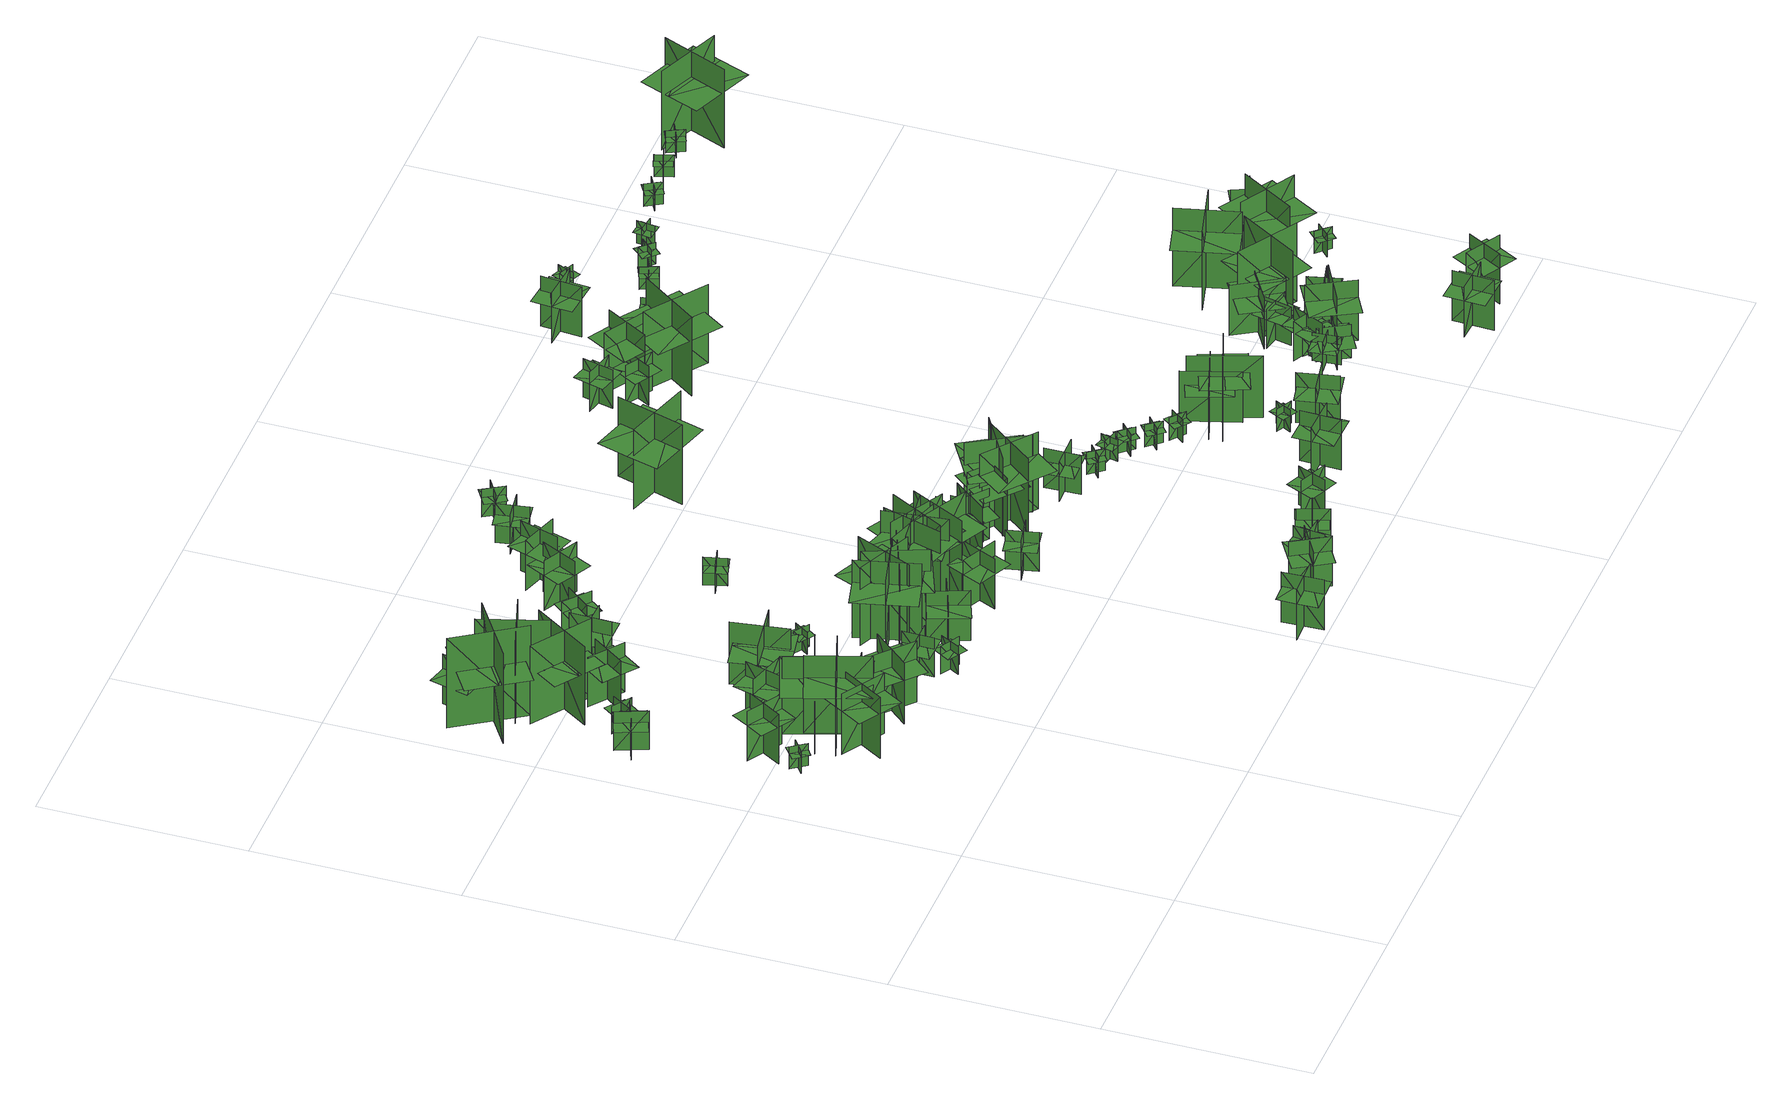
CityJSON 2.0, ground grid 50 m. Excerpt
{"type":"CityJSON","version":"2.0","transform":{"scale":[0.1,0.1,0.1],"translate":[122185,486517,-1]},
"CityObjects":{
"tree1":{"type":"SolitaryVegetationObject","geometry":[{"type":"MultiSurface","lod":"1","boundaries":[[[0,1,2]],[[0,2,3]],[[4,5,6]],[[4,6,7]],[[8,9,10]],[[8,10,11]],[[8,11,12]],[[8,12,13]]]}]},
"tree2":{"type":"SolitaryVegetationObject","geometry":[{"type":"MultiSurface","lod":"1","boundaries":[[[14,15,16]],[[14,16,17]],[[18,19,20]],[[18,20,21]],[[22,23,24]],[[22,24,25]],[[22,25,26]],[[22,26,27]]]}]},
"tree3":{"type":"SolitaryVegetationObject","geometry":[{"type":"MultiSurface","lod":"1","boundaries":[[[28,29,30]],[[28,30,31]],[[32,33,34]],[[32,34,35]],[[36,37,38]],[[36,38,39]],[[36,39,40]],[[36,40,41]]]}]},
"tree4":{"type":"SolitaryVegetationObject","geometry":[{"type":"MultiSurface","lod":"1","boundaries":[[[42,43,44]],[[42,44,45]],[[46,47,48]],[[46,48,49]],[[50,51,52]],[[50,52,53]],[[50,53,54]],[[50,54,55]]]}]},
"tree5":{"type":"SolitaryVegetationObject","geometry":[{"type":"MultiSurface","lod":"1","boundaries":[[[56,57,58]],[[56,58,59]],[[60,61,62]],[[60,62,63]],[[64,65,66]],[[64,66,67]],[[64,67,68]],[[64,68,69]]]}]},
"tree6":{"type":"SolitaryVegetationObject","geometry":[{"type":"MultiSurface","lod":"1","boundaries":[[[70,71,72]],[[70,72,73]],[[74,75,76]],[[74,76,77]],[[78,79,80]],[[78,80,81]],[[78,81,82]],[[78,82,83]]]}]},
"tree7":{"type":"SolitaryVegetationObject","geometry":[{"type":"MultiSurface","lod":"1","boundaries":[[[84,85,86]],[[84,86,87]],[[88,89,90]],[[88,90,91]],[[92,93,94]],[[92,94,95]],[[92,95,96]],[[92,96,97]]]}]},
"tree8":{"type":"SolitaryVegetationObject","geometry":[{"type":"MultiSurface","lod":"1","boundaries":[[[98,99,100]],[[98,100,101]],[[102,103,104]],[[102,104,105]],[[106,107,108]],[[106,108,109]],[[106,110,111]],[[106,111,107]]]}]},
"tree9":{"type":"SolitaryVegetationObject","geometry":[{"type":"MultiSurface","lod":"1","boundaries":[[[112,113,114]],[[112,114,115]],[[116,117,118]],[[116,118,119]],[[120,121,122]],[[120,122,123]],[[120,123,124]],[[120,124,125]]]}]},
"tree10":{"type":"SolitaryVegetationObject","geometry":[{"type":"MultiSurface","lod":"1","boundaries":[[[126,127,128]],[[126,128,129]],[[130,131,132]],[[130,132,133]],[[134,135,136]],[[134,136,137]],[[134,137,138]],[[134,138,139]]]}]},
"tree11":{"type":"SolitaryVegetationObject","geometry":[{"type":"MultiSurface","lod":"1","boundaries":[[[140,141,142]],[[140,142,143]],[[144,145,146]],[[144,146,147]],[[148,149,150]],[[148,150,151]],[[148,152,153]],[[148,153,149]]]}]},
"tree12":{"type":"SolitaryVegetationObject","geometry":[{"type":"MultiSurface","lod":"1","boundaries":[[[154,155,156]],[[154,156,157]],[[158,159,160]],[[158,160,161]],[[162,163,164]],[[162,164,165]],[[162,165,166]],[[162,166,167]]]}]},
"tree13":{"type":"SolitaryVegetationObject","geometry":[{"type":"MultiSurface","lod":"1","boundaries":[[[168,169,170]],[[168,170,171]],[[172,173,174]],[[172,174,175]],[[176,177,178]],[[176,178,179]],[[176,180,181]],[[176,181,177]]]}]},
"tree14":{"type":"SolitaryVegetationObject","geometry":[{"type":"MultiSurface","lod":"1","boundaries":[[[182,183,184]],[[182,184,185]],[[186,187,188]],[[186,188,189]],[[190,191,192]],[[190,192,193]],[[190,193,194]],[[190,194,195]]]}]},
"tree15":{"type":"SolitaryVegetationObject","geometry":[{"type":"MultiSurface","lod":"1","boundaries":[[[196,197,198]],[[196,198,199]],[[200,201,202]],[[200,202,203]],[[204,205,206]],[[204,206,207]],[[204,207,208]],[[204,208,209]]]}]},
"tree16":{"type":"SolitaryVegetationObject","geometry":[{"type":"MultiSurface","lod":"1","boundaries":[[[210,211,212]],[[210,212,213]],[[214,215,216]],[[214,216,217]],[[218,219,220]],[[218,220,221]],[[218,221,222]],[[218,222,223]]]}]},
"tree17":{"type":"SolitaryVegetationObject","geometry":[{"type":"MultiSurface","lod":"1","boundaries":[[[224,225,226]],[[224,226,227]],[[228,229,230]],[[228,230,231]],[[232,233,234]],[[232,234,235]],[[232,235,236]],[[232,236,237]]]}]},
"tree18":{"type":"SolitaryVegetationObject","geometry":[{"type":"MultiSurface","lod":"1","boundaries":[[[238,239,240]],[[238,240,241]],[[242,243,244]],[[242,244,245]],[[246,247,248]],[[246,248,249]],[[246,249,250]],[[246,250,251]]]}]},
"tree19":{"type":"SolitaryVegetationObject","geometry":[{"type":"MultiSurface","lod":"1","boundaries":[[[252,253,254]],[[252,254,255]],[[256,257,258]],[[256,258,259]],[[260,261,262]],[[260,262,263]],[[260,263,264]],[[260,264,265]]]}]},
"tree20":{"type":"SolitaryVegetationObject","geometry":[{"type":"MultiSurface","lod":"1","boundaries":[[[266,267,268]],[[266,268,269]],[[270,271,272]],[[270,272,273]],[[274,275,276]],[[274,276,277]],[[274,277,278]],[[274,278,279]]]}]},
"tree21":{"type":"SolitaryVegetationObject","geometry":[{"type":"MultiSurface","lod":"1","boundaries":[[[280,281,282]],[[280,282,283]],[[284,285,286]],[[284,286,287]],[[288,289,290]],[[288,290,291]],[[288,291,292]],[[288,292,293]]]}]},
"tree22":{"type":"SolitaryVegetationObject","geometry":[{"type":"MultiSurface","lod":"1","boundaries":[[[294,295,296]],[[294,296,297]],[[298,299,300]],[[298,300,301]],[[302,303,304]],[[302,304,305]],[[302,305,306]],[[302,306,307]]]}]},
"tree23":{"type":"SolitaryVegetationObject","geometry":[{"type":"MultiSurface","lod":"1","boundaries":[[[308,309,310]],[[308,310,311]],[[312,313,314]],[[312,314,315]],[[316,317,318]],[[316,318,319]],[[316,319,320]],[[316,320,321]]]}]},
"tree24":{"type":"SolitaryVegetationObject","geometry":[{"type":"MultiSurface","lod":"1","boundaries":[[[322,323,324]],[[322,324,325]],[[326,327,328]],[[326,328,329]],[[330,331,332]],[[330,332,333]],[[330,333,334]],[[330,334,335]]]}]},
"tree25":{"type":"SolitaryVegetationObject","geometry":[{"type":"MultiSurface","lod":"1","boundaries":[[[336,337,338]],[[336,338,339]],[[340,341,342]],[[340,342,343]],[[344,345,346]],[[344,346,347]],[[344,347,348]],[[344,348,349]]]}]},
"tree26":{"type":"SolitaryVegetationObject","geometry":[{"type":"MultiSurface","lod":"1","boundaries":[[[350,351,352]],[[350,352,353]],[[354,355,356]],[[354,356,357]],[[358,359,360]],[[358,360,361]],[[358,361,362]],[[358,362,363]]]}]},
"tree27":{"type":"SolitaryVegetationObject","geometry":[{"type":"MultiSurface","lod":"1","boundaries":[[[364,365,366]],[[364,366,367]],[[368,369,370]],[[368,370,371]],[[372,373,374]],[[372,374,375]],[[372,375,376]],[[372,376,377]]]}]},
"tree28":{"type":"SolitaryVegetationObject","geometry":[{"type":"MultiSurface","lod":"1","boundaries":[[[378,379,380]],[[378,380,381]],[[382,383,384]],[[382,384,385]],[[386,387,388]],[[386,388,389]],[[386,389,390]],[[386,390,391]]]}]},
"tree29":{"type":"SolitaryVegetationObject","geometry":[{"type":"MultiSurface","lod":"1","boundaries":[[[392,393,394]],[[392,394,395]],[[396,397,398]],[[396,398,399]],[[400,401,402]],[[400,402,403]],[[400,403,404]],[[400,404,405]]]}]},
"tree30":{"type":"SolitaryVegetationObject","geometry":[{"type":"MultiSurface","lod":"1","boundaries":[[[406,407,408]],[[406,408,409]],[[410,411,412]],[[410,412,413]],[[414,415,416]],[[414,416,417]],[[414,417,418]],[[414,418,419]]]}]},
"tree31":{"type":"SolitaryVegetationObject","geometry":[{"type":"MultiSurface","lod":"1","boundaries":[[[420,421,422]],[[420,422,423]],[[424,425,426]],[[424,426,427]],[[428,429,430]],[[428,430,431]],[[428,431,432]],[[428,432,433]]]}]},
"tree32":{"type":"SolitaryVegetationObject","geometry":[{"type":"MultiSurface","lod":"1","boundaries":[[[434,435,436]],[[434,436,437]],[[438,439,440]],[[438,440,441]],[[442,443,444]],[[442,444,445]],[[442,445,446]],[[442,446,447]]]}]},
"tree33":{"type":"SolitaryVegetationObject","geometry":[{"type":"MultiSurface","lod":"1","boundaries":[[[448,449,450]],[[448,450,451]],[[452,453,454]],[[452,454,455]],[[456,457,458]],[[456,458,459]],[[456,459,460]],[[456,460,461]]]}]},
"tree34":{"type":"SolitaryVegetationObject","geometry":[{"type":"MultiSurface","lod":"1","boundaries":[[[462,463,464]],[[462,464,465]],[[466,467,468]],[[466,468,469]],[[470,471,472]],[[470,472,473]],[[470,473,474]],[[470,474,475]]]}]},
"tree35":{"type":"SolitaryVegetationObject","geometry":[{"type":"MultiSurface","lod":"1","boundaries":[[[476,477,478]],[[476,478,479]],[[480,481,482]],[[480,482,483]],[[484,485,486]],[[484,486,487]],[[484,487,488]],[[484,488,489]]]}]},
"tree36":{"type":"SolitaryVegetationObject","geometry":[{"type":"MultiSurface","lod":"1","boundaries":[[[490,491,492]],[[490,492,493]],[[494,495,496]],[[494,496,497]],[[498,499,500]],[[498,500,501]],[[498,501,502]],[[498,502,503]]]}]},
"tree37":{"type":"SolitaryVegetationObject","geometry":[{"type":"MultiSurface","lod":"1","boundaries":[[[504,505,506]],[[504,506,507]],[[508,509,510]],[[508,510,511]],[[512,513,514]],[[512,514,515]],[[512,515,516]],[[512,516,517]]]}]},
"tree38":{"type":"SolitaryVegetationObject","geometry":[{"type":"MultiSurface","lod":"1","boundaries":[[[518,519,520]],[[518,520,521]],[[522,523,524]],[[522,524,525]],[[526,527,528]],[[526,528,529]],[[526,529,530]],[[526,530,531]]]}]},
"tree39":{"type":"SolitaryVegetationObject","geometry":[{"type":"MultiSurface","lod":"1","boundaries":[[[532,533,534]],[[532,534,535]],[[536,537,538]],[[536,538,539]],[[540,541,542]],[[540,542,543]],[[540,543,544]],[[540,544,545]]]}]},
"tree40":{"type":"SolitaryVegetationObject","geometry":[{"type":"MultiSurface","lod":"1","boundaries":[[[546,547,548]],[[546,548,549]],[[550,551,552]],[[550,552,553]],[[554,555,556]],[[554,556,557]],[[554,557,558]],[[554,558,559]]]}]},
"tree41":{"type":"SolitaryVegetationObject","geometry":[{"type":"MultiSurface","lod":"1","boundaries":[[[560,561,562]],[[560,562,563]],[[564,565,566]],[[564,566,567]],[[568,569,570]],[[568,570,571]],[[568,569,572]],[[568,572,573]]]}]},
"tree42":{"type":"SolitaryVegetationObject","geometry":[{"type":"MultiSurface","lod":"1","boundaries":[[[574,575,576]],[[574,576,577]],[[578,579,580]],[[578,580,581]],[[582,583,584]],[[582,584,585]],[[582,583,586]],[[582,586,587]]]}]},
"tree43":{"type":"SolitaryVegetationObject","geometry":[{"type":"MultiSurface","lod":"1","boundaries":[[[588,589,590]],[[588,590,591]],[[592,593,594]],[[592,594,595]],[[596,597,598]],[[596,598,599]],[[596,597,600]],[[596,600,601]]]}]},
"tree44":{"type":"SolitaryVegetationObject","geometry":[{"type":"MultiSurface","lod":"1","boundaries":[[[602,603,604]],[[602,604,605]],[[606,607,608]],[[606,608,609]],[[610,611,612]],[[610,612,613]],[[610,613,614]],[[610,614,615]]]}]},
"tree45":{"type":"SolitaryVegetationObject","geometry":[{"type":"MultiSurface","lod":"1","boundaries":[[[616,617,618]],[[616,618,619]],[[620,621,622]],[[620,622,623]],[[624,625,626]],[[624,626,627]],[[624,627,628]],[[624,628,629]]]}]},
"tree46":{"type":"SolitaryVegetationObject","geometry":[{"type":"MultiSurface","lod":"1","boundaries":[[[630,631,632]],[[630,632,633]],[[634,635,636]],[[634,636,637]],[[638,639,640]],[[638,640,641]],[[638,641,642]],[[638,642,643]]]}]},
"tree47":{"type":"SolitaryVegetationObject","geometry":[{"type":"MultiSurface","lod":"1","boundaries":[[[644,645,646]],[[644,646,647]],[[648,649,650]],[[648,650,651]],[[652,653,654]],[[652,654,655]],[[652,655,656]],[[652,656,657]]]}]},
"tree48":{"type":"SolitaryVegetationObject","geometry":[{"type":"MultiSurface","lod":"1","boundaries":[[[658,659,660]],[[658,660,661]],[[662,663,664]],[[662,664,665]],[[666,667,668]],[[666,668,669]],[[666,669,670]],[[666,670,671]]]}]},
"tree49":{"type":"SolitaryVegetationObject","geometry":[{"type":"MultiSurface","lod":"1","boundaries":[[[672,673,674]],[[672,674,675]],[[676,677,678]],[[676,678,679]],[[680,681,682]],[[680,682,683]],[[680,683,684]],[[680,684,685]]]}]},
"tree50":{"type":"SolitaryVegetationObject","geometry":[{"type":"MultiSurface","lod":"1","boundaries":[[[686,687,688]],[[686,688,689]],[[690,691,692]],[[690,692,693]],[[694,695,696]],[[694,696,697]],[[694,697,698]],[[694,698,699]]]}]},
"tree51":{"type":"SolitaryVegetationObject","geometry":[{"type":"MultiSurface","lod":"1","boundaries":[[[700,701,702]],[[700,702,703]],[[704,705,706]],[[704,706,707]],[[708,709,710]],[[708,710,711]],[[708,711,712]],[[708,712,713]]]}]},
"tree52":{"type":"SolitaryVegetationObject","geometry":[{"type":"MultiSurface","lod":"1","boundaries":[[[714,715,716]],[[714,716,717]],[[718,719,720]],[[718,720,721]],[[722,723,724]],[[722,724,725]],[[722,725,726]],[[722,726,727]]]}]},
"tree53":{"type":"SolitaryVegetationObject","geometry":[{"type":"MultiSurface","lod":"1","boundaries":[[[728,729,730]],[[728,730,731]],[[732,733,734]],[[732,734,735]],[[736,737,738]],[[736,738,739]],[[736,739,740]],[[736,740,741]]]}]},
"tree54":{"type":"SolitaryVegetationObject","geometry":[{"type":"MultiSurface","lod":"1","boundaries":[[[742,743,744]],[[742,744,745]],[[746,747,748]],[[746,748,749]],[[750,751,752]],[[750,752,753]],[[750,753,754]],[[750,754,755]]]}]},
"tree55":{"type":"SolitaryVegetationObject","geometry":[{"type":"MultiSurface","lod":"1","boundaries":[[[756,757,758]],[[756,758,759]],[[760,761,762]],[[760,762,763]],[[764,765,766]],[[764,766,767]],[[764,767,768]],[[764,768,769]]]}]},
"tree56":{"type":"SolitaryVegetationObject","geometry":[{"type":"MultiSurface","lod":"1","boundaries":[[[770,771,772]],[[770,772,773]],[[774,775,776]],[[774,776,777]],[[778,779,780]],[[778,780,781]],[[778,781,782]],[[778,782,783]]]}]},
"tree57":{"type":"SolitaryVegetationObject","geometry":[{"type":"MultiSurface","lod":"1","boundaries":[[[784,785,786]],[[784,786,787]],[[788,789,790]],[[788,790,791]],[[792,793,794]],[[792,794,795]],[[792,795,796]],[[792,796,797]]]}]},
"tree58":{"type":"SolitaryVegetationObject","geometry":[{"type":"MultiSurface","lod":"1","boundaries":[[[798,799,800]],[[798,800,801]],[[802,803,804]],[[802,804,805]],[[806,807,808]],[[806,808,809]],[[806,809,810]],[[806,810,811]]]}]},
"tree59":{"type":"SolitaryVegetationObject","geometry":[{"type":"MultiSurface","lod":"1","boundaries":[[[812,813,814]],[[812,814,815]],[[816,817,818]],[[816,818,819]],[[820,821,822]],[[820,822,823]],[[820,823,824]],[[820,824,825]]]}]},
"tree60":{"type":"SolitaryVegetationObject","geometry":[{"type":"MultiSurface","lod":"1","boundaries":[[[826,827,828]],[[826,828,829]],[[830,831,832]],[[830,832,833]],[[834,835,836]],[[834,836,837]],[[834,837,838]],[[834,838,839]]]}]},
"tree61":{"type":"SolitaryVegetationObject","geometry":[{"type":"MultiSurface","lod":"1","boundaries":[[[840,841,842]],[[840,842,843]],[[844,845,846]],[[844,846,847]],[[848,849,850]],[[848,850,851]],[[848,851,852]],[[848,852,853]]]}]},
"tree62":{"type":"SolitaryVegetationObject","geometry":[{"type":"MultiSurface","lod":"1","boundaries":[[[854,855,856]],[[854,856,857]],[[858,859,860]],[[858,860,861]],[[862,863,864]],[[862,864,865]],[[862,865,866]],[[862,866,867]]]}]},
"tree63":{"type":"SolitaryVegetationObject","geometry":[{"type":"MultiSurface","lod":"1","boundaries":[[[868,869,870]],[[868,870,871]],[[872,873,874]],[[872,874,875]],[[876,877,878]],[[876,878,879]],[[876,879,880]],[[876,880,881]]]}]},
"tree64":{"type":"SolitaryVegetationObject","geometry":[{"type":"MultiSurface","lod":"1","boundaries":[[[882,883,884]],[[882,884,885]],[[886,887,888]],[[886,888,889]],[[890,891,892]],[[890,892,893]],[[890,893,894]],[[890,894,895]]]}]},
"tree65":{"type":"SolitaryVegetationObject","geometry":[{"type":"MultiSurface","lod":"1","boundaries":[[[896,897,898]],[[896,898,899]],[[900,901,902]],[[900,902,903]],[[904,905,906]],[[904,906,907]],[[904,907,908]],[[904,908,909]]]}]},
"tree66":{"type":"SolitaryVegetationObject","geometry":[{"type":"MultiSurface","lod":"1","boundaries":[[[910,911,912]],[[910,912,913]],[[914,915,916]],[[914,916,917]],[[918,919,920]],[[918,920,921]],[[918,921,922]],[[918,922,923]]]}]},
"tree67":{"type":"SolitaryVegetationObject","geometry":[{"type":"MultiSurface","lod":"1","boundaries":[[[924,925,926]],[[924,926,927]],[[928,929,930]],[[928,930,931]],[[932,933,934]],[[932,934,935]],[[932,935,936]],[[932,936,937]]]}]},
"tree68":{"type":"SolitaryVegetationObject","geometry":[{"type":"MultiSurface","lod":"1","boundaries":[[[938,939,940]],[[938,940,941]],[[942,943,944]],[[942,944,945]],[[946,947,948]],[[946,948,949]],[[946,949,950]],[[946,950,951]]]}]},
"tree69":{"type":"SolitaryVegetationObject","geometry":[{"type":"MultiSurface","lod":"1","boundaries":[[[952,953,954]],[[952,954,955]],[[956,957,958]],[[956,958,959]],[[960,961,962]],[[960,962,963]],[[960,963,964]],[[960,964,965]]]}]},
"tree70":{"type":"SolitaryVegetationObject","geometry":[{"type":"MultiSurface","lod":"1","boundaries":[[[966,967,968]],[[966,968,969]],[[970,971,972]],[[970,972,973]],[[974,975,976]],[[974,976,977]],[[974,977,978]],[[974,978,979]]]}]},
"tree71":{"type":"SolitaryVegetationObject","geometry":[{"type":"MultiSurface","lod":"1","boundaries":[[[980,981,982]],[[980,982,983]],[[984,985,986]],[[984,986,987]],[[988,989,990]],[[988,990,991]],[[988,991,992]],[[988,992,993]]]}]},
"tree72":{"type":"SolitaryVegetationObject","geometry":[{"type":"MultiSurface","lod":"1","boundaries":[[[994,995,996]],[[994,996,997]],[[998,999,1000]],[[998,1000,1001]],[[1002,1003,1004]],[[1002,1004,1005]],[[1002,1005,1006]],[[1002,1006,1007]]]}]},
"tree73":{"type":"SolitaryVegetationObject","geometry":[{"type":"MultiSurface","lod":"1","boundaries":[[[1008,1009,1010]],[[1008,1010,1011]],[[1012,1013,1014]],[[1012,1014,1015]],[[1016,1017,1018]],[[1016,1018,1019]],[[1016,1019,1020]],[[1016,1020,1021]]]}]},
"tree74":{"type":"SolitaryVegetationObject","geometry":[{"type":"MultiSurface","lod":"1","boundaries":[[[1022,1023,1024]],[[1022,1024,1025]],[[1026,1027,1028]],[[1026,1028,1029]],[[1030,1031,1032]],[[1030,1032,1033]],[[1030,1033,1034]],[[1030,1034,1035]]]}]},
"tree75":{"type":"SolitaryVegetationObject","geometry":[{"type":"MultiSurface","lod":"1","boundaries":[[[1036,1037,1038]],[[1036,1038,1039]],[[1040,1041,1042]],[[1040,1042,1043]],[[1044,1045,1046]],[[1044,1046,1047]],[[1044,1047,1048]],[[1044,1048,1049]]]}]},
"tree76":{"type":"SolitaryVegetationObject","geometry":[{"type":"MultiSurface","lod":"1","boundaries":[[[1050,1051,1052]],[[1050,1052,1053]],[[1054,1055,1056]],[[1054,1056,1057]],[[1058,1059,1060]],[[1058,1060,1061]],[[1058,1061,1062]],[[1058,1062,1063]]]}]},
"tree77":{"type":"SolitaryVegetationObject","geometry":[{"type":"MultiSurface","lod":"1","boundaries":[[[1064,1065,1066]],[[1064,1066,1067]],[[1068,1069,1070]],[[1068,1070,1071]],[[1072,1073,1074]],[[1072,1074,1075]],[[1072,1075,1076]],[[1072,1076,1077]]]}]},
"tree78":{"type":"SolitaryVegetationObject","geometry":[{"type":"MultiSurface","lod":"1","boundaries":[[[1078,1079,1080]],[[1078,1080,1081]],[[1082,1083,1084]],[[1082,1084,1085]],[[1086,1087,1088]],[[1086,1088,1089]],[[1086,1089,1090]],[[1086,1090,1091]]]}]},
"tree79":{"type":"SolitaryVegetationObject","geometry":[{"type":"MultiSurface","lod":"1","boundaries":[[[1092,1093,1094]],[[1092,1094,1095]],[[1096,1097,1098]],[[1096,1098,1099]],[[1100,1101,1102]],[[1100,1102,1103]],[[1100,1103,1104]],[[1100,1104,1105]]]}]},
"tree80":{"type":"SolitaryVegetationObject","geometry":[{"type":"MultiSurface","lod":"1","boundaries":[[[1106,1107,1108]],[[1106,1108,1109]],[[1110,1111,1112]],[[1110,1112,1113]],[[1114,1115,1116]],[[1114,1116,1117]],[[1114,1117,1118]],[[1114,1118,1119]]]}]},
"tree81":{"type":"SolitaryVegetationObject","geometry":[{"type":"MultiSurface","lod":"1","boundaries":[[[1120,1121,1122]],[[1120,1122,1123]],[[1124,1125,1126]],[[1124,1126,1127]],[[1128,1129,1130]],[[1128,1130,1131]],[[1128,1131,1132]],[[1128,1132,1133]]]}]},
"tree82":{"type":"SolitaryVegetationObject","geometry":[{"type":"MultiSurface","lod":"1","boundaries":[[[1134,1135,1136]],[[1134,1136,1137]],[[1138,1139,1140]],[[1138,1140,1141]],[[1142,1143,1144]],[[1142,1144,1145]],[[1142,1146,1147]],[[1142,1147,1143]]]}]},
"tree83":{"type":"SolitaryVegetationObject","geometry":[{"type":"MultiSurface","lod":"1","boundaries":[[[1148,1149,1150]],[[1148,1150,1151]],[[1152,1153,1154]],[[1152,1154,1155]],[[1156,1157,1158]],[[1156,1158,1159]],[[1156,1159,1160]],[[1156,1160,1161]]]}]},
"tree84":{"type":"SolitaryVegetationObject","geometry":[{"type":"MultiSurface","lod":"1","boundaries":[[[1162,1163,1164]],[[1162,1164,1165]],[[1166,1167,1168]],[[1166,1168,1169]],[[1170,1171,1172]],[[1170,1172,1173]],[[1170,1173,1174]],[[1170,1174,1175]]]}]},
"tree85":{"type":"SolitaryVegetationObject","geometry":[{"type":"MultiSurface","lod":"1","boundaries":[[[1176,1177,1178]],[[1176,1178,1179]],[[1180,1181,1182]],[[1180,1182,1183]],[[1184,1185,1186]],[[1184,1186,1187]],[[1184,1187,1188]],[[1184,1188,1189]]]}]},
"tree86":{"type":"SolitaryVegetationObject","geometry":[{"type":"MultiSurface","lod":"1","boundaries":[[[1190,1191,1192]],[[1190,1192,1193]],[[1194,1195,1196]],[[1194,1196,1197]],[[1198,1199,1200]],[[1198,1200,1201]],[[1198,1201,1202]],[[1198,1202,1203]]]}]},
"tree87":{"type":"SolitaryVegetationObject","geometry":[{"type":"MultiSurface","lod":"1","boundaries":[[[1204,1205,1206]],[[1204,1206,1207]],[[1208,1209,1210]],[[1208,1210,1211]],[[1212,1213,1214]],[[1212,1214,1215]],[[1212,1215,1216]],[[1212,1216,1217]]]}]},
"tree88":{"type":"SolitaryVegetationObject","geometry":[{"type":"MultiSurface","lod":"1","boundaries":[[[1218,1219,1220]],[[1218,1220,1221]],[[1222,1223,1224]],[[1222,1224,1225]],[[1226,1227,1228]],[[1226,1228,1229]],[[1226,1229,1230]],[[1226,1230,1231]]]}]},
"tree89":{"type":"SolitaryVegetationObject","geometry":[{"type":"MultiSurface","lod":"1","boundaries":[[[1232,1233,1234]],[[1232,1234,1235]],[[1236,1237,1238]],[[1236,1238,1239]],[[1240,1241,1242]],[[1240,1242,1243]],[[1240,1243,1244]],[[1240,1244,1245]]]}]},
"tree90":{"type":"SolitaryVegetationObject","geometry":[{"type":"MultiSurface","lod":"1","boundaries":[[[1246,1247,1248]],[[1246,1248,1249]],[[1250,1251,1252]],[[1250,1252,1253]],[[1254,1255,1256]],[[1254,1256,1257]],[[1254,1257,1258]],[[1254,1258,1259]]]}]},
"tree91":{"type":"SolitaryVegetationObject","geometry":[{"type":"MultiSurface","lod":"1","boundaries":[[[1260,1261,1262]],[[1260,1262,1263]],[[1264,1265,1266]],[[1264,1266,1267]],[[1268,1269,1270]],[[1268,1270,1271]],[[1268,1271,1272]],[[1268,1272,1273]]]}]},
"tree92":{"type":"SolitaryVegetationObject","geometry":[{"type":"MultiSurface","lod":"1","boundaries":[[[1274,1275,1276]],[[1274,1276,1277]],[[1278,1279,1280]],[[1278,1280,1281]],[[1282,1283,1284]],[[1282,1284,1285]],[[1282,1285,1286]],[[1282,1286,1287]]]}]},
"tree93":{"type":"SolitaryVegetationObject","geometry":[{"type":"MultiSurface","lod":"1","boundaries":[[[1288,1289,1290]],[[1288,1290,1291]],[[1292,1293,1294]],[[1292,1294,1295]],[[1296,1297,1298]],[[1296,1298,1299]],[[1296,1299,1300]],[[1296,1300,1301]]]}]},
"tree94":{"type":"SolitaryVegetationObject","geometry":[{"type":"MultiSurface","lod":"1","boundaries":[[[1302,1303,1304]],[[1302,1304,1305]],[[1306,1307,1308]],[[1306,1308,1309]],[[1310,1311,1312]],[[1310,1312,1313]],[[1310,1313,1314]],[[1310,1314,1315]]]}]},
"tree95":{"type":"SolitaryVegetationObject","geometry":[{"type":"MultiSurface","lod":"1","boundaries":[[[1316,1317,1318]],[[1316,1318,1319]],[[1320,1321,1322]],[[1320,1322,1323]],[[1324,1325,1326]],[[1324,1326,1327]],[[1324,1327,1328]],[[1324,1328,1329]]]}]}
},
"vertices":[
[189,956,23],[154,929,23],[154,929,84],[189,956,84],[160,960,23],[187,925,23],[187,925,84],[160,960,84],[160,960,67],[142,946,67],[169,912,67],[187,925,67],[204,939,67],[177,974,67],
[224,1074,21],[173,989,21],[173,989,159],[224,1074,159],[160,1059,21],[245,1007,21],[245,1007,159],[160,1059,159],[160,1059,120],[134,1016,120],[219,965,120],[245,1007,120],[271,1050,120],[185,1101,120],
[104,1352,18],[133,1279,18],[133,1279,125],[104,1352,125],[84,1304,18],[156,1333,18],[156,1333,125],[84,1304,125],[84,1304,95],[98,1268,95],[170,1297,95],[156,1333,95],[141,1369,95],[69,1340,95],
[326,885,24],[262,781,24],[262,781,193],[326,885,193],[247,867,24],[351,803,24],[351,803,193],[247,867,193],[247,867,145],[215,815,145],[319,751,145],[351,803,145],[383,855,145],[279,919,145],
[194,1383,19],[163,1337,19],[163,1337,96],[194,1383,96],[158,1376,19],[203,1345,19],[203,1345,96],[158,1376,96],[158,1376,74],[142,1354,74],[187,1322,74],[203,1345,74],[219,1367,74],[174,1399,74],
[391,927,21],[243,879,21],[243,879,236],[391,927,236],[299,974,21],[347,827,21],[347,827,236],[299,974,236],[299,974,176],[225,950,176],[273,803,176],[347,827,176],[421,851,176],[373,998,176],
[284,1019,17],[335,873,17],[335,873,232],[284,1019,232],[239,927,17],[385,978,17],[385,978,232],[239,927,232],[239,927,172],[264,854,172],[410,905,172],[385,978,172],[359,1051,172],[213,1000,172],
[47,1592,19],[208,1698,19],[208,1698,268],[47,1592,268],[165,1568,19],[165,1568,268],[59,1729,268],[59,1729,19],[53,1605,172],[193,1697,172],[150,1763,172],[10,1671,172],[97,1538,172],[237,1630,172],
[112,1670,22],[138,1766,22],[138,1766,160],[112,1670,160],[169,1703,22],[73,1729,22],[73,1729,160],[169,1703,160],[169,1703,121],[182,1751,121],[86,1777,121],[73,1729,121],[60,1681,121],[157,1655,121],
[273,1083,22],[369,1056,22],[369,1056,160],[273,1083,160],[305,1025,22],[332,1121,22],[332,1121,160],[305,1025,160],[305,1025,121],[353,1012,121],[380,1108,121],[332,1121,121],[284,1134,121],[257,1038,121],
[172,1444,17],[266,1584,17],[266,1584,235],[172,1444,235],[275,1465,17],[275,1465,235],[136,1559,235],[136,1559,17],[172,1457,151],[255,1578,151],[198,1617,151],[116,1495,151],[231,1417,151],[313,1539,151],
[397,855,22],[488,774,22],[488,774,191],[397,855,191],[402,774,22],[483,865,22],[483,865,191],[402,774,191],[402,774,143],[447,733,143],[528,824,143],[483,865,143],[437,905,143],[356,814,143],
[238,1547,18],[188,1708,18],[188,1708,236],[238,1547,236],[286,1641,18],[286,1641,236],[126,1591,236],[126,1591,18],[229,1556,152],[185,1696,152],[119,1675,152],[164,1535,152],[296,1577,152],[252,1717,152],
[318,1401,16],[238,1460,16],[238,1460,154],[318,1401,154],[308,1467,16],[250,1386,16],[250,1386,154],[308,1467,154],[308,1467,115],[268,1496,115],[209,1416,115],[250,1386,115],[290,1357,115],[348,1438,115],
[408,888,23],[484,902,23],[484,902,131],[408,888,131],[450,859,23],[436,935,23],[436,935,131],[450,859,131],[450,859,101],[489,866,101],[474,942,101],[436,935,101],[398,928,101],[412,851,101],
[469,1027,22],[429,1009,22],[429,1009,84],[469,1027,84],[442,1038,22],[460,997,22],[460,997,84],[442,1038,84],[442,1038,67],[421,1029,67],[439,988,67],[460,997,67],[480,1006,67],[462,1047,67],
[422,1191,16],[442,1054,16],[442,1054,188],[422,1191,188],[356,1102,16],[493,1123,16],[493,1123,188],[356,1102,188],[413,1181,132],[350,1170,132],[373,1034,132],[436,1044,132],[499,1055,132],[476,1191,132],
[377,1452,18],[378,1552,18],[378,1552,156],[377,1452,156],[425,1498,18],[325,1500,18],[325,1500,156],[425,1498,156],[425,1498,118],[425,1548,118],[326,1549,118],[325,1500,118],[324,1450,118],[424,1449,118],
[587,767,22],[588,844,22],[588,844,130],[587,767,130],[624,802,22],[547,803,22],[547,803,130],[624,802,130],[624,802,100],[625,841,100],[547,842,100],[547,803,100],[546,765,100],[623,763,100],
[612,720,23],[640,768,23],[640,768,100],[612,720,100],[648,730,23],[600,757,23],[600,757,100],[648,730,100],[648,730,78],[661,754,78],[614,781,78],[600,757,78],[586,734,78],[634,706,78],
[575,1061,21],[600,1097,21],[600,1097,82],[575,1061,82],[604,1066,21],[568,1091,21],[568,1091,82],[604,1066,82],[604,1066,65],[617,1084,65],[581,1109,65],[568,1091,65],[555,1073,65],[591,1048,65],
[504,1543,21],[444,1592,21],[444,1592,129],[504,1543,129],[499,1595,21],[450,1535,21],[450,1535,129],[499,1595,129],[499,1595,99],[469,1619,99],[420,1559,99],[450,1535,99],[480,1510,99],[529,1570,99],
[767,801,20],[675,765,20],[675,765,159],[767,801,159],[707,828,20],[743,735,20],[743,735,159],[707,828,159],[707,828,120],[661,810,120],[696,717,120],[743,735,120],[789,753,120],[753,846,120],
[621,893,16],[771,930,16],[771,930,232],[621,893,232],[709,839,16],[672,989,16],[672,989,232],[709,839,232],[709,839,171],[784,857,171],[747,1008,171],[672,989,171],[597,971,171],[633,820,171],
[697,864,15],[760,1005,15],[760,1005,231],[697,864,231],[794,901,15],[652,963,15],[652,963,231],[794,901,231],[794,901,170],[825,972,170],[683,1034,170],[652,963,170],[621,892,170],[763,830,170],
[767,838,16],[709,982,16],[709,982,231],[767,838,231],[808,933,16],[664,875,16],[664,875,231],[808,933,231],[808,933,171],[779,1005,171],[636,947,171],[664,875,171],[693,803,171],[837,861,171],
[1041,9,16],[1038,109,16],[1038,109,155],[1041,9,155],[1086,57,16],[987,55,16],[987,55,155],[1086,57,155],[1086,57,116],[1085,107,116],[986,104,116],[987,55,116],[988,5,116],[1088,7,116],
[537,1665,21],[626,1620,21],[626,1620,159],[537,1665,159],[557,1601,21],[602,1690,21],[602,1690,159],[557,1601,159],[557,1601,120],[601,1579,120],[646,1668,120],[602,1690,120],[558,1713,120],[513,1624,120],
[773,999,16],[817,989,16],[817,989,77],[773,999,77],[789,974,16],[799,1017,16],[799,1017,77],[789,974,77],[789,974,60],[811,969,60],[820,1012,60],[799,1017,60],[777,1022,60],[768,978,60],
[871,723,19],[913,813,19],[913,813,158],[871,723,158],[933,745,19],[843,788,19],[843,788,158],[933,745,158],[933,745,119],[954,791,119],[864,833,119],[843,788,119],[822,742,119],[912,700,119],
[837,840,14],[881,988,14],[881,988,229],[837,840,229],[928,888,14],[779,933,14],[779,933,229],[928,888,229],[928,888,169],[950,962,169],[802,1007,169],[779,933,169],[757,859,169],[905,814,169],
[949,926,14],[796,907,14],[796,907,229],[949,926,229],[869,990,14],[887,836,14],[887,836,229],[869,990,229],[869,990,169],[792,981,169],[810,827,169],[887,836,169],[964,845,169],[946,999,169],
[628,1667,21],[658,1762,21],[658,1762,160],[628,1667,160],[687,1698,21],[592,1728,21],[592,1728,160],[687,1698,160],[687,1698,121],[702,1745,121],[607,1775,121],[592,1728,121],[577,1680,121],[672,1650,121],
[761,1312,16],[747,1366,16],[747,1366,93],[761,1312,93],[780,1344,16],[726,1330,16],[726,1330,93],[780,1344,93],[780,1344,71],[773,1371,71],[720,1357,71],[726,1330,71],[733,1303,71],[787,1317,71],
[933,983,14],[859,847,14],[859,847,229],[933,983,229],[834,955,14],[970,881,14],[970,881,229],[834,955,229],[834,955,169],[797,887,169],[933,813,169],[970,881,169],[1007,949,169],[871,1023,169],
[858,906,14],[996,835,14],[996,835,229],[858,906,229],[890,807,14],[960,945,14],[960,945,229],[890,807,229],[890,807,169],[959,772,169],[1029,910,169],[960,945,169],[891,981,169],[821,843,169],
[1153,131,13],[1204,46,13],[1204,46,151],[1153,131,151],[1136,67,13],[1222,118,13],[1222,118,151],[1136,67,151],[1136,67,112],[1162,24,112],[1247,75,112],[1222,118,112],[1196,161,112],[1111,109,112],
[988,702,22],[1064,718,22],[1064,718,130],[988,702,130],[1031,674,22],[1015,749,22],[1015,749,130],[1031,674,130],[1031,674,100],[1069,682,100],[1053,757,100],[1015,749,100],[977,741,100],[993,666,100],
[1206,116,17],[1283,108,17],[1283,108,125],[1206,116,125],[1238,76,17],[1246,153,17],[1246,153,125],[1238,76,125],[1238,76,94],[1276,72,94],[1284,149,94],[1246,153,94],[1207,157,94],[1199,80,94],
[702,1802,26],[779,1814,26],[779,1814,134],[702,1802,134],[744,1771,26],[732,1848,26],[732,1848,134],[744,1771,134],[744,1771,104],[782,1777,104],[770,1854,104],[732,1848,104],[693,1841,104],[705,1765,104],
[1070,855,18],[974,900,18],[974,900,159],[1070,855,159],[1045,922,18],[1000,827,18],[1000,827,159],[1045,922,159],[1071,858,111],[976,903,111],[953,855,111],[1049,810,111],[994,942,111],[1089,897,111],
[1085,877,19],[1039,872,19],[1039,872,82],[1085,877,82],[1060,897,19],[1066,850,19],[1066,850,82],[1060,897,82],[1085,879,61],[1038,873,61],[1041,850,61],[1088,856,61],[1036,892,61],[1083,898,61],
[1041,812,17],[1108,894,17],[1108,894,158],[1041,812,158],[1113,820,17],[1031,887,17],[1031,887,158],[1113,820,158],[1044,810,111],[1111,892,111],[1070,925,111],[1003,844,111],[1144,865,111],[1077,783,111],
[1136,869,17],[1059,871,17],[1059,871,125],[1136,869,125],[1101,907,17],[1099,829,17],[1099,829,125],[1101,907,125],[1101,907,95],[1062,908,95],[1061,830,95],[1099,829,95],[1138,829,95],[1140,906,95],
[1307,167,16],[1332,94,16],[1332,94,124],[1307,167,124],[1284,121,16],[1357,146,16],[1357,146,124],[1284,121,124],[1284,121,93],[1297,84,93],[1370,109,93],[1357,146,93],[1345,183,93],[1271,157,93],
[800,1903,34],[829,1856,34],[829,1856,111],[800,1903,111],[791,1867,34],[838,1897,34],[838,1897,111],[791,1867,111],[791,1867,89],[806,1844,89],[853,1873,89],[838,1897,89],[824,1920,89],[777,1891,89],
[1213,796,15],[1119,874,15],[1119,874,184],[1213,796,184],[1206,877,15],[1128,783,15],[1128,783,184],[1206,877,184],[1206,877,137],[1159,916,137],[1081,822,137],[1128,783,137],[1175,744,137],[1253,838,137],
[1153,743,15],[1249,864,15],[1249,864,230],[1153,743,230],[1255,754,15],[1134,850,15],[1134,850,230],[1255,754,230],[1255,754,170],[1303,815,170],[1182,911,170],[1134,850,170],[1086,789,170],[1207,693,170],
[1163,896,14],[1242,763,14],[1242,763,229],[1163,896,229],[1137,797,14],[1270,876,14],[1270,876,229],[1137,797,229],[1137,797,169],[1176,730,169],[1310,809,169],[1270,876,169],[1230,942,169],[1097,863,169],
[1412,191,13],[1483,161,13],[1483,161,121],[1412,191,121],[1431,143,13],[1462,215,13],[1462,215,121],[1431,143,121],[1431,143,91],[1467,128,91],[1497,199,91],[1462,215,91],[1426,230,91],[1395,159,91],
[1123,1548,21],[955,1600,21],[955,1600,241],[1123,1548,241],[1058,1672,21],[1006,1504,21],[1006,1504,241],[1058,1672,241],[1116,1563,170],[1139,1641,170],[970,1690,170],[947,1612,170],[924,1534,170],[1093,1485,170],
[1387,722,14],[1299,720,14],[1299,720,123],[1387,722,123],[1336,770,14],[1338,682,14],[1338,682,123],[1336,770,123],[1381,728,88],[1380,768,88],[1292,765,88],[1293,724,88],[1295,684,88],[1383,687,88],
[1408,694,17],[1435,659,17],[1435,659,78],[1408,694,78],[1404,665,17],[1439,692,17],[1439,692,78],[1404,665,78],[1404,665,61],[1417,648,61],[1453,675,61],[1439,692,61],[1426,710,61],[1390,683,61],
[1662,218,13],[1562,220,13],[1562,220,152],[1662,218,152],[1616,266,13],[1614,167,13],[1614,167,152],[1616,266,152],[1616,266,113],[1566,267,113],[1564,168,113],[1614,167,113],[1664,166,113],[1666,266,113],
[1479,645,14],[1489,688,14],[1489,688,75],[1479,645,75],[1504,660,14],[1461,670,14],[1461,670,75],[1504,660,75],[1504,660,58],[1509,681,58],[1466,692,58],[1461,670,58],[1456,649,58],[1499,638,58],
[1507,625,14],[1540,654,14],[1540,654,75],[1507,625,75],[1537,623,14],[1507,656,14],[1507,656,75],[1537,623,75],[1537,623,58],[1553,638,58],[1524,671,58],[1507,656,58],[1491,641,58],[1520,608,58],
[1549,606,15],[1577,572,15],[1577,572,76],[1549,606,76],[1546,577,15],[1581,605,15],[1581,605,76],[1546,577,76],[1546,577,59],[1560,560,59],[1594,588,59],[1581,605,59],[1567,622,59],[1532,594,59],
[1622,567,13],[1594,533,13],[1594,533,75],[1622,567,75],[1592,564,13],[1627,536,13],[1627,536,75],[1592,564,75],[1592,564,58],[1578,547,58],[1613,519,58],[1627,536,58],[1641,554,58],[1606,581,58],
[1236,1801,42],[1311,1782,42],[1311,1782,150],[1236,1801,150],[1262,1756,42],[1281,1831,42],[1281,1831,150],[1262,1756,150],[1262,1756,120],[1299,1747,120],[1319,1822,120],[1281,1831,120],[1244,1841,120],[1224,1766,120],
[1694,346,18],[1734,326,18],[1734,326,79],[1694,346,79],[1703,318,18],[1723,358,18],[1723,358,79],[1703,318,79],[1703,318,62],[1723,308,62],[1743,348,62],[1723,358,62],[1704,368,62],[1684,328,62],
[1764,222,14],[1745,320,14],[1745,320,153],[1764,222,153],[1801,277,14],[1703,258,14],[1703,258,153],[1801,277,153],[1801,277,114],[1792,326,114],[1694,307,114],[1703,258,114],[1713,209,114],[1811,228,114],
[1667,566,12],[1709,432,12],[1709,432,152],[1667,566,152],[1624,482,12],[1624,482,152],[1757,524,152],[1757,524,12],[1670,554,114],[1627,538,114],[1664,435,114],[1708,451,114],[1752,467,114],[1714,570,114],
[1295,1737,35],[1362,1698,35],[1362,1698,143],[1295,1737,143],[1308,1687,35],[1347,1754,35],[1347,1754,143],[1308,1687,143],[1308,1687,113],[1341,1668,113],[1380,1734,113],[1347,1754,113],[1313,1774,113],[1274,1707,113],
[1788,505,13],[1626,450,13],[1626,450,184],[1788,505,184],[1684,555,13],[1684,555,184],[1740,394,184],[1740,394,13],[1774,501,139],[1753,554,139],[1628,505,139],[1649,452,139],[1670,399,139],[1794,448,139],
[1771,439,24],[1745,475,24],[1745,475,86],[1771,439,86],[1776,468,24],[1740,443,24],[1740,443,86],[1776,468,86],[1776,468,69],[1763,486,69],[1727,461,69],[1740,443,69],[1752,424,69],[1789,450,69],
[1422,1733,34],[1317,1795,34],[1317,1795,203],[1422,1733,203],[1402,1812,34],[1340,1707,34],[1340,1707,203],[1402,1812,203],[1402,1812,156],[1349,1843,156],[1288,1738,156],[1340,1707,156],[1393,1676,156],[1454,1781,156],
[1508,1617,27],[1365,1720,27],[1365,1720,246],[1508,1617,246],[1486,1755,27],[1382,1612,27],[1382,1612,246],[1486,1755,246],[1506,1633,175],[1553,1700,175],[1408,1801,175],[1362,1734,175],[1315,1667,175],[1459,1566,175],
[1964,357,20],[1964,357,98],[1970,291,98],[1970,291,20],[1998,328,20],[1998,328,98],[1934,321,98],[1934,321,20],[2008,329,73],[2005,362,73],[1925,354,73],[1928,321,73],[1931,288,73],[2011,295,73],
[2009,280,14],[2009,280,107],[1970,349,107],[1970,349,14],[1957,295,14],[1957,295,107],[2025,333,107],[2025,333,14],[1947,289,77],[1967,254,77],[2051,301,77],[2031,336,77],[2011,371,77],[1927,324,77],
[1506,2009,35],[1498,1910,35],[1498,1910,174],[1506,2009,174],[1455,1966,35],[1555,1958,35],[1555,1958,174],[1455,1966,174],[1455,1966,135],[1452,1916,135],[1551,1909,135],[1555,1958,135],[1559,2008,135],[1459,2016,135],
[1983,370,16],[1983,370,93],[2010,308,93],[2010,308,16],[2025,352,16],[2025,352,93],[1966,327,93],[1966,327,16],[2034,356,68],[2021,387,68],[1947,355,68],[1961,324,68],[1974,294,68],[2048,326,68],
[1967,334,17],[2006,414,17],[2006,414,127],[1967,334,127],[2033,357,17],[1954,396,17],[1954,396,127],[2033,357,127],[1975,337,91],[2012,320,91],[2049,400,91],[2012,417,91],[1975,434,91],[1938,354,91],
[1976,383,16],[1976,383,94],[2025,338,94],[2025,338,16],[2021,384,16],[2021,384,94],[1978,336,94],[1978,336,16],[2028,391,69],[2003,414,69],[1949,355,69],[1974,332,69],[1999,310,69],[2052,369,69],
[2022,300,12],[2021,344,12],[2021,344,73],[2022,300,73],[2043,321,12],[1999,320,12],[1999,320,73],[2043,321,73],[2043,321,56],[2042,343,56],[1998,342,56],[1999,320,56],[1999,298,56],[2043,299,56],
[1623,1789,36],[1580,1782,36],[1580,1782,98],[1623,1789,98],[1599,1806,36],[1607,1763,36],[1607,1763,98],[1599,1806,98],[1599,1806,81],[1577,1802,81],[1585,1759,81],[1607,1763,81],[1629,1767,81],[1621,1810,81],
[2023,496,16],[2006,420,16],[2006,420,124],[2023,496,124],[1979,469,16],[2055,452,16],[2055,452,124],[1979,469,124],[1979,469,94],[1971,431,94],[2046,414,94],[2055,452,94],[2063,489,94],[1988,507,94],
[2005,313,8],[2113,370,8],[2113,370,177],[2005,313,177],[2082,289,8],[2026,396,8],[2026,396,177],[2082,289,177],[2082,289,130],[2136,317,130],[2080,425,130],[2026,396,130],[1972,368,130],[2029,260,130],
[1997,563,15],[2064,453,15],[2064,453,155],[1997,563,155],[1976,473,15],[2086,540,15],[2086,540,155],[1976,473,155],[1980,476,116],[2010,428,116],[2111,490,116],[2082,538,116],[2052,586,116],[1951,524,116],
[2208,112,18],[2204,12,18],[2204,12,157],[2208,112,157],[2159,67,18],[2258,63,18],[2258,63,157],[2159,67,157],[2159,67,118],[2157,17,118],[2256,13,118],[2258,63,118],[2260,113,118],[2161,117,118],
[1644,1980,32],[1660,2021,32],[1660,2021,93],[1644,1980,93],[1671,1991,32],[1630,2007,32],[1630,2007,93],[1671,1991,93],[1671,1991,76],[1679,2012,76],[1638,2028,76],[1630,2007,76],[1622,1987,76],[1663,1971,76],
[2102,379,12],[2178,397,12],[2178,397,120],[2102,379,120],[2146,352,12],[2128,427,12],[2128,427,120],[2146,352,120],[2146,352,90],[2184,361,90],[2166,436,90],[2128,427,90],[2091,418,90],[2109,343,90],
[2066,438,13],[2154,582,13],[2154,582,231],[2066,438,231],[2168,464,13],[2168,464,231],[2024,552,231],[2024,552,13],[2065,451,148],[2142,576,148],[2084,612,148],[2007,487,148],[2126,414,148],[2203,539,148],
[1710,1849,30],[1727,1808,30],[1727,1808,92],[1710,1849,92],[1699,1822,30],[1740,1839,30],[1740,1839,92],[1699,1822,92],[1699,1822,75],[1707,1801,75],[1748,1818,75],[1740,1839,75],[1731,1859,75],[1690,1842,75],
[2220,689,13],[2070,651,13],[2070,651,229],[2220,689,229],[2132,742,13],[2169,592,13],[2169,592,229],[2132,742,229],[2132,742,169],[2057,723,169],[2094,573,169],[2169,592,169],[2245,611,169],[2207,761,169],
[2370,57,15],[2283,106,15],[2283,106,154],[2370,57,154],[2352,121,15],[2303,34,15],[2303,34,154],[2352,121,154],[2352,121,115],[2309,145,115],[2260,59,115],[2303,34,115],[2347,10,115],[2396,96,115],
[1782,1845,29],[1814,1876,29],[1814,1876,90],[1782,1845,90],[1812,1845,29],[1781,1876,29],[1781,1876,90],[1812,1845,90],[1812,1845,73],[1828,1860,73],[1796,1892,73],[1781,1876,73],[1765,1861,73],[1796,1829,73],
[1870,1868,26],[1876,1912,26],[1876,1912,88],[1870,1868,88],[1894,1886,26],[1850,1891,26],[1850,1891,88],[1894,1886,88],[1894,1886,71],[1897,1908,71],[1853,1913,71],[1850,1891,71],[1847,1869,71],[1891,1864,71],
[2304,631,13],[2223,499,13],[2223,499,228],[2304,631,228],[2203,607,13],[2336,527,13],[2336,527,228],[2203,607,228],[2203,607,168],[2163,541,168],[2296,461,168],[2336,527,168],[2376,593,168],[2244,673,168],
[2239,664,16],[2239,664,93],[2285,712,93],[2285,712,16],[2239,709,16],[2239,709,93],[2285,664,93],[2285,664,16],[2232,716,68],[2209,692,68],[2267,636,68],[2290,660,68],[2313,685,68],[2255,740,68],
[2372,483,16],[2340,452,16],[2340,452,78],[2372,483,78],[2343,483,16],[2373,451,16],[2373,451,78],[2343,483,78],[2343,483,60],[2327,468,60],[2357,436,60],[2373,451,60],[2389,467,60],[2359,499,60],
[2395,653,13],[2305,610,13],[2305,610,152],[2395,653,152],[2333,676,13],[2375,585,13],[2375,585,152],[2333,676,152],[2333,676,113],[2288,654,113],[2330,564,113],[2375,585,113],[2420,607,113],[2378,697,113],
[2012,1943,23],[2034,1904,23],[2034,1904,85],[2012,1943,85],[2004,1914,23],[2043,1936,23],[2043,1936,85],[2004,1914,85],[2004,1914,67],[2015,1895,67],[2054,1917,67],[2043,1936,67],[2032,1955,67],[1994,1933,67],
[2124,1957,22],[2138,1915,22],[2138,1915,83],[2124,1957,83],[2110,1931,22],[2152,1944,22],[2152,1944,83],[2110,1931,83],[2110,1931,66],[2117,1910,66],[2159,1923,66],[2152,1944,66],[2145,1965,66],[2103,1952,66],
[2215,1961,22],[2234,1921,22],[2234,1921,83],[2215,1961,83],[2205,1933,22],[2245,1952,22],[2245,1952,83],[2205,1933,83],[2205,1933,66],[2214,1913,66],[2254,1932,66],[2245,1952,66],[2235,1972,66],[2195,1953,66],
[2227,1975,18],[2389,1907,18],[2389,1907,237],[2227,1975,237],[2279,1846,18],[2348,2008,18],[2348,2008,237],[2279,1846,237],[2232,1960,167],[2201,1884,167],[2365,1818,167],[2395,1894,167],[2426,1969,167],[2262,2035,167]
]}
